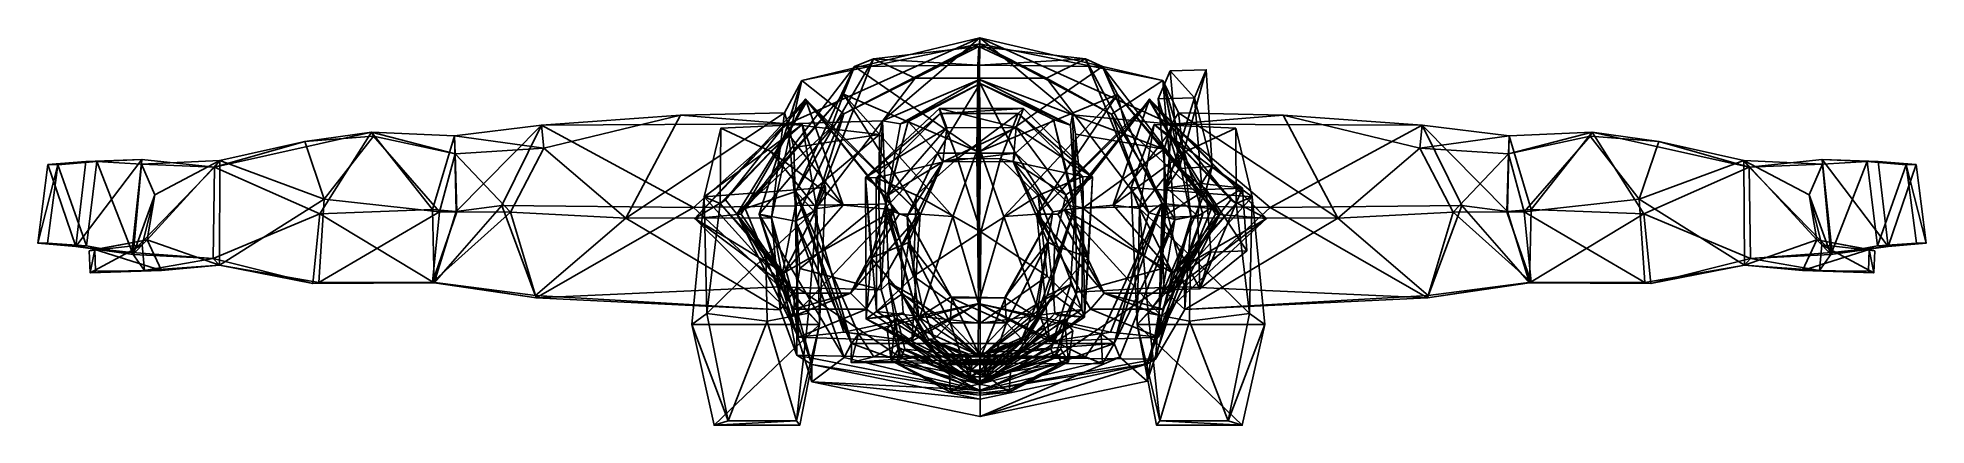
# Model space of a CAD drawing. Extents: x -36 to 36.7, y -8.8 to 6.1.
import ezdxf

# ---------------------------------------------------------------- set-up
doc = ezdxf.new("R2010")
doc.units = 0
doc.layers.add('GIGN01', color=81, linetype='CONTINUOUS')

msp = doc.modelspace()

# ---------------------------------------------------------------- meshes
at = {"layer": 'GIGN01', "color": 81}
mesh = msp.add_polyface(dxfattribs=at)
corners = [(-7.139956, 2.747763, 57.805763), (-3.498847, 2.867061, 58.125034), (0.243889, 6.059782, 53.470543), (-2.247307, 4.50032, 41.123302), (0.238234, 5.823204, 42.179829), (2.811804, 4.500321, 41.123329), (-4.98734, 3.128544, 41.886242), (-6.139243, -0.606175, 40.576015), (-6.603489, 4.411214, 51.09568), (-1.378741, 1.62144, 59.31041), (-2.507525, 2.843432, 61.301128), (-3.403569, -0.503654, 61.231247), (0.265051, 4.302524, 60.868732), (-2.807266, 2.742288, 59.365723), (0.230652, 4.451429, 58.896481), (1.623044, 1.621438, 59.310406), (-3.365003, -0.335364, 59.028107), (0.193004, -4.159447, 31.061306), (0.204843, 5.723831, 37.636875), (0.225367, 5.000118, 33.139309), (0.273399, 1.694441, 30.446985), (-3.847731, 5.247282, 37.171841), (-6.828438, 0.141086, 37.095516), (-4.58225, 4.950876, 33.458588), (0.175226, 5.000124, 33.139313), (0.126846, 1.694442, 30.437769), (-3.633779, -0.345573, 59.405392), (-3.616728, 2.336133, 58.588219), (-5.471817, 2.612287, 22.709593), (-2.054155, -0.728448, 21.32122), (-6.397601, 3.630548, 17.344341), (-2.858927, -0.728447, 18.085743), (-3.028426, -0.564528, 10.325054), (-6.461417, 3.699329, 11.001869), (-4.998828, 3.888191, 26.188129), (-0.790511, -0.821343, 25.371296), (-5.007614, -0.384496, 8.131123), (-0.613582, 1.409662, 69.638344), (1.724294, 3.150269, 67.470734), (-1.261968, 3.144142, 67.490501), (-3.747679, 0.676075, 67.677803), (-1.307358, 3.340603, 64.876694), (-4.152972, 0.679622, 64.882118), (1.645398, 2.608789, 62.342178), (-1.021289, 2.594321, 62.332169), (-3.269847, 0.012698, 62.120766), (1.925737, 3.341672, 64.852402), (-1.173032, 1.282024, 61.441994)]
mesh.append_faces([[corners[k] for k in face] for face in [(0, 1, 2), (3, 4, 5), (4, 3, 6), (7, 6, 3), (4, 8, 2), (6, 8, 4), (9, 10, 11), (10, 12, 13), (12, 14, 13), (9, 12, 10), (12, 9, 15), (10, 13, 16), (8, 0, 2), (14, 1, 13), (1, 14, 2), (1, 16, 13), (17, 18, 19), (17, 19, 20), (3, 21, 7), (22, 21, 23), (24, 23, 21), (25, 23, 24), (21, 18, 24), (3, 18, 21), (17, 24, 18), (17, 25, 24), (5, 18, 3), (26, 1, 27), (0, 27, 1), (28, 29, 30), (30, 31, 32), (33, 30, 32), (28, 34, 29), (29, 34, 35), (23, 25, 34), (25, 35, 34), (36, 33, 32), (37, 38, 39), (37, 39, 40), (39, 41, 42), (42, 40, 39), (41, 43, 44), (41, 44, 42), (45, 42, 44), (41, 39, 46), (9, 47, 15), (44, 43, 47), (45, 44, 47)]])
mesh = msp.add_polyface(dxfattribs=at)
corners = [(3.811206, 3.099081, 58.371967), (7.621753, 2.730096, 57.81311), (0.243889, 6.059782, 53.470543), (2.811804, 4.500321, 41.123329), (5.316592, 3.125388, 41.902748), (6.755766, -0.674365, 40.482288), (0.238234, 5.823204, 42.179829), (7.293643, 4.41121, 51.01059), (3.087583, 2.918365, 61.301121), (1.623044, 1.621438, 59.310406), (3.875343, -0.503657, 61.193371), (0.265051, 4.302524, 60.868732), (3.736967, 2.692212, 59.484699), (0.230652, 4.451429, 58.896481), (3.932734, -0.416548, 59.1646), (7.336074, 1.775016, 58.247704), (3.928864, 2.355295, 58.719933), (4.211844, -0.492953, 59.596603), (7.754268, -0.933182, 41.414917), (7.267561, -0.315236, 37.136494), (4.317996, 5.250708, 37.335125), (4.973937, 4.950886, 33.382706), (0.225367, 5.000118, 33.139309), (0.273399, 1.694441, 30.446985), (0.204843, 5.723831, 37.636875), (5.857845, 2.612214, 22.728029), (6.783648, 3.630566, 17.362776), (2.44019, -0.728443, 21.339661), (6.774072, 3.699347, 10.531498), (3.508323, -0.56452, 9.773125), (5.5511, 3.878925, 26.12211), (1.176538, -0.818776, 25.389555), (9.165442, -0.510612, 28.389694), (9.485933, -0.728295, 22.357731), (5.38467, -0.384753, 7.997803), (7.508321, 2.358961, 8.659046), (1.724294, 3.150269, 67.470734), (1.925737, 3.341672, 64.852402), (-1.261968, 3.144142, 67.490501), (4.587767, 0.700763, 64.899284), (4.216464, 0.719539, 67.680908), (1.645398, 2.608789, 62.342178), (1.043106, 1.396755, 69.679741), (-0.613582, 1.409662, 69.638344), (-1.307358, 3.340603, 64.876694), (3.560041, 0.01083, 62.106888), (-1.173032, 1.282024, 61.441994), (1.533897, 1.294751, 61.442474), (6.391092, -0.51058, 4.719891), (6.959854, 2.720836, -0.285103), (6.066268, 0.296715, -0.316704), (8.170523, 1.679421, 4.200504)]
mesh.append_faces([[corners[k] for k in face] for face in [(0, 1, 2), (3, 4, 5), (4, 3, 6), (6, 2, 7), (6, 7, 4), (8, 9, 10), (9, 8, 11), (12, 13, 11), (12, 11, 8), (12, 8, 14), (13, 0, 2), (0, 13, 12), (2, 1, 7), (15, 16, 17), (0, 12, 14), (7, 18, 4), (19, 20, 5), (3, 5, 20), (19, 21, 20), (22, 20, 21), (23, 22, 21), (20, 22, 24), (3, 20, 24), (25, 26, 27), (26, 28, 29), (25, 27, 30), (21, 30, 23), (23, 30, 31), (32, 30, 21), (25, 30, 33), (34, 29, 28), (35, 34, 28), (0, 15, 1), (15, 0, 16), (14, 16, 0), (36, 37, 38), (39, 36, 40), (41, 37, 39), (40, 36, 42), (36, 43, 42), (39, 37, 36), (41, 44, 37), (45, 41, 39), (9, 46, 47), (41, 47, 46), (45, 47, 41), (48, 49, 50), (51, 34, 35)]])
mesh = msp.add_polyface(dxfattribs=at)
corners = [(-4.98734, 3.128544, 41.886242), (-6.139243, -0.606175, 40.576015), (-6.843058, -1.000202, 41.39325), (-6.683077, -2.820801, 58.376129), (-3.633779, -0.345573, 59.405392), (-6.86043, -0.395528, 59.122498), (-3.616728, 2.336133, 58.588219), (-6.90712, 1.83792, 58.273235), (-7.273478, 3.174893, 52.451603), (-6.603489, 4.411214, 51.09568), (-7.768267, -0.867895, 50.642136), (-7.139956, 2.747763, 57.805763), (-8.246786, -0.7267, 48.500717), (-6.828438, 0.141086, 37.095516), (-3.847731, 5.247282, 37.171841), (-6.797303, -3.550997, 57.900326), (-6.841428, -0.412834, 58.647823), (-6.397601, 3.630548, 17.344341), (-9.099901, -0.728321, 22.339304), (-5.471817, 2.612287, 22.709593), (-8.935308, -0.728443, 18.932886), (-6.461417, 3.699329, 11.001869), (-10.722244, -0.898322, 10.985714), (-6.867786, -3.770201, 19.45933), (-8.779421, -0.513202, 28.371452), (-4.58225, 4.950876, 33.458588), (-4.998828, 3.888191, 26.188129), (-9.542692, -0.170505, 8.410976), (-7.133431, 2.359218, 8.836788), (-7.302356, -2.9812, 8.550282), (-5.007614, -0.384496, 8.131123), (-10.769258, -0.475911, 58.631252), (-7.447005, -3.524921, 56.819332), (-11.275743, 3.088444, 53.912899), (-13.373165, -0.881275, 51.572872), (-6.589791, 2.720836, -0.057507), (-10.361378, -0.065452, -0.079273), (-9.726486, 2.57998, -0.054295), (-5.696206, 0.296715, -0.089108), (-5.929652, -4.973696, -0.087135), (-9.742527, -0.322439, 4.626835), (-7.800459, 1.679421, 4.428101), (-6.021029, -0.51058, 4.947487), (-10.256649, -4.555575, 2.421303), (-7.985806, -2.325783, 5.012512)]
mesh.append_faces([[corners[k] for k in face] for face in [(0, 1, 2), (3, 4, 5), (6, 7, 5), (8, 9, 10), (8, 11, 9), (12, 9, 0), (12, 0, 2), (13, 1, 14), (15, 5, 16), (16, 7, 11), (7, 16, 5), (6, 11, 7), (17, 18, 19), (17, 20, 18), (21, 22, 17), (17, 22, 20), (22, 23, 20), (20, 23, 18), (24, 25, 26), (18, 24, 26), (26, 19, 18), (25, 24, 13), (21, 27, 22), (21, 28, 27), (22, 27, 29), (28, 21, 30), (10, 9, 12), (31, 32, 16), (33, 11, 8), (10, 34, 8), (16, 11, 31), (35, 36, 37), (38, 36, 35), (38, 39, 36), (40, 37, 36), (37, 40, 41), (41, 35, 37), (42, 35, 41), (42, 38, 35), (40, 36, 43), (38, 42, 39), (28, 41, 27), (41, 40, 27), (27, 40, 29), (44, 29, 40), (29, 42, 30), (41, 30, 42), (41, 28, 30)]])
mesh = msp.add_polyface(dxfattribs=at)
corners = [(7.293643, 4.41121, 51.01059), (8.379728, -0.864766, 50.639904), (8.830341, -0.731212, 48.755676), (7.892085, 3.16903, 52.65609), (6.783648, 3.630566, 17.362776), (9.485933, -0.728295, 22.357731), (9.321344, -0.728418, 18.951315), (5.857845, 2.612214, 22.728029), (11.283686, -0.898293, 10.515324), (6.774072, 3.699347, 10.531498), (9.165442, -0.510612, 28.389694), (5.5511, 3.878925, 26.12211), (4.973937, 4.950886, 33.382706), (7.267561, -0.315236, 37.136494), (9.904537, -0.170761, 8.233234), (7.508321, 2.358961, 8.659046), (7.667302, -2.981457, 8.372601), (7.621753, 2.730096, 57.81311), (7.336074, 1.775016, 58.247704), (7.405824, -0.411603, 58.65873), (7.346936, -0.411065, 59.145702), (7.221849, -2.834276, 58.490944), (10.351727, 0.270453, 28.251371), (8.77594, 0.451992, 36.536438), (8.63645, -0.808243, 37.424129), (9.187838, 1.110256, 33.500801), (8.504627, 3.752891, 37.902737), (8.962484, 4.830433, 35.296947), (7.436634, 0.288039, 35.979919), (8.963158, 0.224923, 27.920242), (7.247836, -0.853774, 37.092972), (7.918494, 1.027831, 33.238285), (7.116049, 3.707353, 37.571587), (7.573878, 4.784898, 34.965794), (10.522341, -2.140188, 27.571184), (11.923767, 3.088444, 53.936321), (14.021189, -0.881275, 51.596294), (11.417282, -0.475911, 58.654675), (7.754268, -0.933182, 41.414917), (7.750184, -0.944122, 41.411678), (6.959854, 2.720836, -0.285103), (10.09655, 2.57998, -0.281891), (10.731441, -0.065452, -0.30687), (6.066268, 0.296715, -0.316704), (10.112591, -0.322439, 4.399239), (8.170523, 1.679421, 4.200504), (6.391092, -0.51058, 4.719891)]
mesh.append_faces([[corners[k] for k in face] for face in [(0, 1, 2), (0, 3, 1), (4, 5, 6), (7, 5, 4), (8, 4, 6), (9, 4, 8), (10, 5, 11), (12, 13, 10), (9, 14, 15), (8, 14, 9), (8, 16, 14), (17, 18, 19), (20, 19, 18), (21, 19, 20), (22, 23, 24), (25, 23, 22), (25, 26, 23), (27, 26, 25), (28, 29, 30), (28, 31, 29), (32, 31, 28), (32, 33, 31), (34, 29, 22), (30, 24, 28), (23, 28, 24), (26, 28, 23), (28, 26, 32), (26, 33, 32), (33, 26, 27), (33, 27, 31), (25, 31, 27), (31, 25, 29), (22, 29, 25), (17, 3, 0), (35, 3, 17), (1, 3, 36), (19, 37, 17), (0, 2, 38), (40, 41, 42), (43, 40, 42), (44, 42, 41), (41, 45, 44), (45, 41, 40), (46, 45, 40), (15, 14, 45), (45, 14, 44), (14, 16, 44)]])
mesh.append_faces([[corners[k] for k in face] for face in [(2, 39, 38)]], dxfattribs={"vtx2": -1})
mesh = msp.add_polyface(dxfattribs=at)
corners = [(7.750184, -0.944122, 41.411678), (5.41999, -5.701756, 39.543182), (7.754268, -0.933182, 41.414917), (6.755766, -0.674365, 40.482288), (5.316592, 3.125388, 41.902748), (3.061399, -0.642566, 58.86882), (2.425456, -4.677633, 59.139492), (3.875343, -0.503657, 61.193371), (1.240306, -3.950697, 57.996376), (1.623044, 1.621438, 59.310406), (3.932734, -0.416548, 59.1646), (3.087583, 2.918365, 61.301121), (2.839442, -3.851364, 58.478504), (7.336074, 1.775016, 58.247704), (4.211844, -0.492953, 59.596603), (7.346936, -0.411065, 59.145702), (7.221849, -2.834276, 58.490944), (3.980051, -3.725487, 58.416603), (3.734982, -3.435768, 58.265156), (7.267561, -0.315236, 37.136494), (6.783648, 3.630566, 17.362776), (3.244968, -0.72844, 18.104177), (2.44019, -0.728443, 21.339661), (3.508323, -0.56452, 9.773125), (5.036524, -3.77019, 19.186308), (7.234543, -4.649672, 9.782082), (1.176538, -0.818776, 25.389555), (5.5511, 3.878925, 26.12211), (2.932997, -5.626181, 26.702456), (4.500906, -4.378249, 21.593184), (7.667302, -2.981457, 8.372601), (5.38467, -0.384753, 7.997803), (3.928864, 2.355295, 58.719933), (4.587767, 0.700763, 64.899284), (4.27256, -4.684256, 65.178429), (4.423932, -2.397553, 62.655952), (3.560041, 0.01083, 62.106888), (0.287261, -1.401635, 70.47731), (2.837185, -3.111488, 69.857491), (2.498127, -0.004758, 69.768005), (1.043106, 1.396755, 69.679741), (4.170938, -4.3996, 67.817413), (4.216464, 0.719539, 67.680908), (1.207975, -3.936351, 59.945297), (2.863666, -1.801704, 61.426292), (1.533897, 1.294751, 61.442474), (3.127555, -1.928533, 62.126495), (3.077855, -3.818514, 63.425182), (6.066268, 0.296715, -0.316704), (6.299715, -4.973696, -0.314732), (6.391092, -0.51058, 4.719891), (8.170523, 1.679421, 4.200504)]
mesh.append_faces([[corners[k] for k in face] for face in [(3, 2, 1), (3, 4, 2), (5, 6, 7), (6, 5, 8), (7, 9, 5), (7, 10, 11), (12, 7, 6), (10, 7, 12), (13, 14, 15), (14, 16, 15), (16, 14, 17), (12, 18, 10), (10, 18, 17), (19, 3, 1), (20, 21, 22), (20, 23, 21), (22, 21, 24), (23, 25, 24), (21, 23, 24), (22, 26, 27), (28, 26, 22), (29, 22, 24), (25, 23, 30), (23, 31, 30), (32, 10, 14), (17, 14, 10), (33, 34, 35), (36, 33, 35), (37, 38, 39), (37, 39, 40), (39, 41, 42), (41, 39, 38), (42, 40, 39), (42, 34, 33), (34, 42, 41), (5, 43, 8), (5, 44, 43), (5, 45, 44), (9, 45, 5), (44, 46, 47), (46, 44, 45), (46, 35, 47), (46, 45, 36), (36, 35, 46), (48, 49, 50), (30, 31, 50), (51, 50, 31)]])
mesh.append_faces([[corners[k] for k in face] for face in [(0, 1, 2)]], dxfattribs={"vtx0": -1})
mesh = msp.add_polyface(dxfattribs=at)
corners = [(-25.19804, -3.357692, 53.878445), (-20.820004, -3.342979, 53.684288), (-25.42979, -3.399694, 56.038509), (-20.754311, -3.375267, 55.883522), (-23.171606, 2.426747, 55.454372), (-23.089661, 2.275445, 54.183857), (-25.736855, 2.074032, 54.264473), (-25.155085, -0.710474, 57.16412), (-20.824114, -0.545421, 57.71302), (-29.208887, 1.077906, 55.914547), (-29.000216, 1.340125, 53.871208), (-24.982845, -0.14939, 52.648743), (-20.555365, -0.642251, 52.14201), (-16.529411, 1.808004, 53.723869), (-13.373165, -0.881275, 51.572872), (-17.820057, -0.646435, 52.017826), (-16.627838, 2.701231, 55.907799), (-11.275743, 3.088444, 53.912899), (-7.139956, 2.747763, 57.805763), (-18.153267, -0.395738, 57.551525), (-10.769258, -0.475911, 58.631252), (-19.977926, 2.291745, 55.622013), (-19.943045, 1.590923, 53.803753), (-19.906622, -0.622938, 57.756874), (-19.879139, -0.642697, 52.29454), (-16.831625, -3.951193, 55.973576), (-16.854143, -3.852392, 53.835403), (-7.438632, -4.402505, 52.991383), (-7.447005, -3.524921, 56.819332), (-29.023096, -2.688873, 53.30735), (-29.260393, -2.431968, 56.325024), (-7.273478, 3.174893, 52.451603)]
mesh.append_faces([[corners[k] for k in face] for face in [(0, 1, 2), (2, 1, 3), (4, 5, 6), (3, 7, 2), (3, 8, 7), (8, 4, 7), (7, 4, 9), (10, 6, 11), (11, 5, 12), (0, 11, 12), (12, 1, 0), (13, 14, 15), (13, 16, 17), (13, 17, 14), (16, 18, 17), (16, 19, 20), (13, 21, 16), (21, 13, 22), (4, 21, 22), (4, 22, 5), (21, 4, 8), (8, 23, 21), (23, 16, 21), (23, 19, 16), (3, 23, 8), (23, 3, 19), (13, 15, 22), (24, 22, 15), (1, 24, 15), (24, 1, 12), (22, 24, 12), (12, 5, 22), (25, 3, 1), (25, 1, 26), (3, 25, 19), (19, 25, 20), (27, 25, 26), (25, 28, 20), (26, 1, 15), (26, 15, 14), (2, 29, 0), (30, 2, 7), (6, 9, 4), (6, 5, 11), (0, 29, 11), (18, 16, 20), (31, 14, 17), (14, 27, 26)]])
mesh = msp.add_polyface(dxfattribs=at)
corners = [(-3.403569, -0.503654, 61.231247), (-2.101525, -4.690138, 59.143288), (-2.554517, -0.820024, 58.800522), (-0.856005, -3.903793, 58.000633), (-1.378741, 1.62144, 59.31041), (-2.355953, -3.85137, 58.503559), (-3.365003, -0.335364, 59.028107), (-2.507525, 2.843432, 61.301128), (-3.633779, -0.345573, 59.405392), (-6.683077, -2.820801, 58.376129), (-3.554544, -3.642193, 58.363449), (-3.616728, 2.336133, 58.588219), (-6.86043, -0.395528, 59.122498), (-3.261253, -3.352432, 58.160568), (1.176538, -0.818776, 25.389555), (0.193004, -4.159447, 31.061306), (0.273399, 1.694441, 30.446985), (-4.690283, -5.709909, 39.446445), (-6.828438, 0.141086, 37.095516), (-4.416442, -5.332205, 36.658024), (-3.498847, 2.867061, 58.125034), (-2.054155, -0.728448, 21.32122), (-2.858927, -0.728447, 18.085743), (-6.397601, 3.630548, 17.344341), (-4.734652, -3.770203, 19.395742), (-3.028426, -0.564528, 10.325054), (-6.921912, -4.649693, 10.252438), (-0.790511, -0.821343, 25.371296), (0.126846, 1.694442, 30.437769), (-2.372644, -5.616912, 26.768469), (-4.114883, -4.378261, 21.574745), (-7.302356, -2.9812, 8.550282), (-5.007614, -0.384496, 8.131123), (-4.128447, -4.755139, 65.120468), (-4.152972, 0.679622, 64.882118), (-3.932286, -2.401395, 62.588058), (-3.269847, 0.012698, 62.120766), (0.287261, -1.401635, 70.47731), (-0.613582, 1.409662, 69.638344), (-2.203859, 0.000301, 69.766319), (-2.306133, -3.111487, 69.857491), (0.265503, -4.927539, 69.945587), (-3.747679, 0.676075, 67.677803), (-3.735208, -4.468261, 67.852142), (1.043106, 1.396755, 69.679741), (-1.173032, 1.282024, 61.441994), (-2.493625, -1.815067, 61.415653), (-0.828836, -3.958168, 59.932686), (-2.751491, -3.802944, 63.468765), (-2.764232, -1.932131, 62.159489), (-0.898775, -4.910499, 59.776627), (-1.980579, -4.210313, 61.382652)]
mesh.append_faces([[corners[k] for k in face] for face in [(0, 1, 2), (1, 3, 2), (4, 0, 2), (0, 5, 1), (5, 0, 6), (6, 0, 7), (8, 9, 10), (11, 12, 8), (6, 13, 5), (14, 15, 16), (17, 18, 19), (10, 6, 8), (20, 8, 6), (6, 10, 13), (21, 22, 23), (21, 24, 22), (22, 24, 25), (24, 26, 25), (27, 28, 15), (27, 15, 29), (29, 21, 27), (30, 21, 29), (30, 24, 21), (25, 31, 32), (33, 34, 35), (35, 34, 36), (37, 38, 39), (37, 39, 40), (37, 40, 41), (42, 39, 38), (40, 42, 43), (42, 40, 39), (43, 34, 33), (34, 43, 42), (37, 44, 38), (45, 4, 2), (2, 46, 45), (2, 47, 46), (3, 47, 2), (48, 49, 46), (49, 45, 46), (50, 46, 47), (46, 51, 48), (51, 46, 50), (35, 49, 48), (33, 35, 48), (36, 49, 35), (36, 45, 49)]])
mesh = msp.add_polyface(dxfattribs=at)
corners = [(25.846064, -3.357693, 53.901867), (26.077814, -3.399694, 56.061932), (21.468027, -3.342979, 53.70771), (21.402334, -3.375267, 55.906944), (23.81963, 2.426747, 55.477795), (26.384878, 2.074032, 54.287895), (23.737684, 2.275445, 54.207279), (25.803108, -0.710474, 57.187542), (21.472137, -0.545421, 57.736443), (29.863716, 1.077906, 55.939659), (29.655045, 1.340125, 53.896317), (25.630869, -0.14939, 52.672165), (21.203388, -0.642251, 52.165432), (17.177435, 1.808004, 53.747292), (18.468081, -0.646435, 52.041248), (14.021189, -0.881275, 51.596294), (11.923767, 3.088444, 53.936321), (17.275862, 2.701231, 55.931221), (7.621753, 2.730096, 57.81311), (11.417282, -0.475911, 58.654675), (18.801291, -0.395738, 57.574947), (20.62595, 2.291745, 55.645435), (20.591068, 1.590923, 53.827175), (20.554646, -0.622938, 57.780296), (20.527163, -0.642697, 52.317963), (17.479649, -3.951193, 55.996998), (17.502167, -3.852392, 53.858826), (8.142895, -4.397001, 53.007904), (8.128247, -3.525465, 56.820435), (29.677925, -2.688873, 53.332458), (29.915222, -2.431968, 56.350136), (7.892085, 3.16903, 52.65609)]
mesh.append_faces([[corners[k] for k in face] for face in [(0, 1, 2), (1, 3, 2), (4, 5, 6), (3, 1, 7), (3, 7, 8), (8, 7, 4), (7, 9, 4), (10, 11, 5), (11, 12, 6), (0, 12, 11), (12, 0, 2), (13, 14, 15), (13, 16, 17), (13, 15, 16), (17, 16, 18), (17, 19, 20), (13, 17, 21), (21, 22, 13), (4, 22, 21), (4, 6, 22), (21, 8, 4), (8, 21, 23), (23, 21, 17), (23, 17, 20), (3, 8, 23), (23, 20, 3), (13, 22, 14), (24, 14, 22), (2, 14, 24), (24, 12, 2), (22, 12, 24), (12, 22, 6), (25, 2, 3), (25, 26, 2), (3, 20, 25), (20, 19, 25), (27, 26, 25), (25, 19, 28), (26, 14, 2), (26, 15, 14), (1, 0, 29), (30, 7, 1), (5, 4, 9), (5, 11, 6), (0, 11, 29), (18, 19, 17), (31, 16, 15), (15, 26, 27)]])
mesh = msp.add_polyface(dxfattribs=at)
corners = [(-34.13105, -1.952003, 55.040886), (-32.34198, -2.276913, 54.976135), (-34.550362, -1.967881, 55.766048), (-32.396271, -2.196681, 56.504005), (-32.003986, 1.376591, 56.133942), (-33.742252, 1.299496, 55.036736), (-34.16013, 1.297736, 55.76569), (-32.024841, 1.191568, 54.961266), (-31.509121, 0.0208, 53.342934), (-33.998833, -2.981967, 52.540329), (-34.03154, -2.144211, 52.605591), (-33.818394, -2.086901, 52.149708), (-33.785305, -2.924666, 52.084602), (-31.246233, -2.889958, 52.671528), (-31.802048, -1.718328, 52.713646), (-31.996605, -1.90674, 53.85397), (-31.905334, -2.889409, 53.88213), (-29.208887, 1.077906, 55.914547), (-29.000216, 1.340125, 53.871208), (-29.260393, -2.431968, 56.325024), (-29.023096, -2.688873, 53.30735), (-35.622044, 1.177398, 54.107563), (-36.011757, -1.840022, 54.107403), (-35.632217, -1.840308, 53.813141), (-35.241634, 1.177114, 53.812431), (-25.42979, -3.399694, 56.038509), (-25.155085, -0.710474, 57.16412), (-25.736855, 2.074032, 54.264473), (-24.982845, -0.14939, 52.648743)]
mesh.append_faces([[corners[k] for k in face] for face in [(0, 1, 2), (2, 1, 3), (4, 5, 6), (4, 7, 5), (6, 2, 4), (3, 4, 2), (8, 1, 7), (7, 1, 5), (5, 1, 0), (9, 10, 11), (9, 11, 12), (11, 13, 12), (13, 11, 14), (10, 14, 11), (15, 14, 10), (9, 15, 10), (16, 15, 9), (12, 13, 9), (9, 13, 16), (4, 17, 7), (7, 17, 18), (7, 18, 8), (3, 17, 4), (17, 3, 19), (1, 19, 3), (20, 13, 14), (14, 18, 20), (8, 18, 14), (21, 2, 6), (2, 21, 22), (2, 22, 0), (0, 22, 23), (21, 6, 5), (21, 5, 24), (0, 24, 5), (24, 0, 23), (24, 23, 22), (22, 21, 24), (15, 8, 14), (15, 1, 8), (1, 15, 16), (13, 20, 16), (19, 1, 16), (16, 20, 19), (20, 25, 19), (26, 17, 19), (17, 27, 18), (18, 28, 20)]])
mesh = msp.add_polyface(dxfattribs=at)
corners = [(29.677925, -2.688873, 53.332458), (29.915222, -2.431968, 56.350136), (26.077814, -3.399694, 56.061932), (25.803108, -0.710474, 57.187542), (29.863716, 1.077906, 55.939659), (29.655045, 1.340125, 53.896317), (26.384878, 2.074032, 54.287895), (25.630869, -0.14939, 52.672165), (34.792686, -1.952003, 55.067684), (35.211998, -1.967881, 55.792847), (33.003616, -2.276913, 55.002934), (33.057907, -2.196681, 56.530804), (32.665623, 1.376591, 56.16074), (34.821766, 1.297736, 55.792488), (34.403889, 1.299496, 55.063534), (32.686478, 1.191568, 54.988064), (32.170753, 0.0208, 53.369732), (34.660469, -2.981967, 52.567127), (34.48003, -2.086901, 52.176506), (34.693176, -2.144211, 52.632389), (34.446941, -2.924666, 52.111401), (31.907867, -2.889958, 52.698326), (32.46368, -1.718328, 52.740444), (32.658241, -1.90674, 53.880768), (32.566967, -2.889409, 53.908928), (36.28368, 1.177398, 54.134361), (36.673393, -1.840022, 54.134201), (36.293854, -1.840308, 53.839939), (35.903271, 1.177114, 53.83923)]
mesh.append_faces([[corners[k] for k in face] for face in [(0, 1, 2), (3, 1, 4), (4, 5, 6), (5, 0, 7), (8, 9, 10), (9, 11, 10), (12, 13, 14), (12, 14, 15), (13, 12, 9), (11, 9, 12), (16, 15, 10), (15, 14, 10), (14, 8, 10), (17, 18, 19), (17, 20, 18), (18, 20, 21), (21, 22, 18), (19, 18, 22), (23, 19, 22), (17, 19, 23), (24, 17, 23), (20, 17, 21), (17, 24, 21), (12, 15, 4), (15, 5, 4), (15, 16, 5), (11, 12, 4), (4, 1, 11), (10, 11, 1), (0, 22, 21), (22, 0, 5), (16, 22, 5), (25, 13, 9), (9, 26, 25), (9, 8, 26), (8, 27, 26), (25, 14, 13), (25, 28, 14), (8, 14, 28), (28, 27, 8), (28, 26, 27), (26, 28, 25), (23, 22, 16), (23, 16, 10), (10, 24, 23), (21, 24, 0), (1, 24, 10), (24, 1, 0)]])
mesh = msp.add_polyface(dxfattribs=at)
corners = [(-6.843058, -1.000202, 41.39325), (-6.139243, -0.606175, 40.576015), (-4.690283, -5.709909, 39.446445), (-6.798282, -6.158803, 52.302513), (-7.768267, -0.867895, 50.642136), (-6.213991, -6.509964, 49.158337), (-2.80762, -6.240769, 55.323032), (-6.797303, -3.550997, 57.900326), (-7.438632, -4.402505, 52.991383), (-6.828438, 0.141086, 37.095516), (-4.984811, -5.272068, 34.550728), (-4.416442, -5.332205, 36.658024), (-3.554544, -3.642193, 58.363449), (-6.683077, -2.820801, 58.376129), (-6.86043, -0.395528, 59.122498), (-7.447005, -3.524921, 56.819332), (-6.841428, -0.412834, 58.647823), (-6.921912, -4.649693, 10.252438), (-4.734652, -3.770203, 19.395742), (-6.867786, -3.770201, 19.45933), (-6.907751, -4.378261, 21.911949), (-10.722244, -0.898322, 10.985714), (-8.779421, -0.513202, 28.371452), (-6.732845, -5.460005, 27.884899), (-9.099901, -0.728321, 22.339304), (-4.114883, -4.378261, 21.574745), (-7.302356, -2.9812, 8.550282), (-3.028426, -0.564528, 10.325054), (-4.978378, -6.239859, 40.644962), (-8.246786, -0.7267, 48.500717), (-6.214709, -7.175663, 49.004314), (-13.373165, -0.881275, 51.572872), (-16.831625, -3.951193, 55.973576), (-6.677039, -8.841598, -0.073296), (-6.806141, -8.674089, 2.233459), (-9.978394, -8.848297, -0.083206), (-9.440823, -8.673602, 1.779545), (-10.361378, -0.065452, -0.079273), (-5.929652, -4.973696, -0.087135), (-10.840567, -4.973678, -0.083973), (-6.021029, -0.51058, 4.947487), (-6.353274, -4.532296, 2.9888), (-10.256649, -4.555575, 2.421303), (-7.943568, -4.840458, 3.248375), (-7.985806, -2.325783, 5.012512), (-9.742527, -0.322439, 4.626835)]
mesh.append_faces([[corners[k] for k in face] for face in [(0, 1, 2), (3, 4, 5), (6, 7, 3), (7, 8, 3), (4, 3, 8), (9, 2, 1), (9, 10, 11), (12, 13, 7), (14, 7, 13), (15, 7, 16), (15, 8, 7), (17, 18, 19), (20, 19, 18), (19, 21, 17), (9, 22, 23), (23, 10, 9), (22, 24, 23), (20, 25, 23), (20, 23, 24), (20, 24, 19), (17, 26, 27), (26, 17, 21), (5, 4, 29), (8, 31, 4), (32, 8, 15), (33, 34, 35), (35, 34, 36), (37, 38, 39), (40, 41, 38), (42, 43, 44), (34, 43, 36), (37, 39, 42), (35, 38, 33), (38, 35, 39), (36, 43, 42), (38, 34, 33), (41, 34, 38), (43, 34, 41), (44, 43, 41), (39, 36, 42), (36, 39, 35), (45, 42, 44), (41, 40, 44), (26, 44, 40)]])
mesh.append_faces([[corners[k] for k in face] for face in [(30, 29, 28)]], dxfattribs={"vtx1": -1})
mesh.append_faces([[corners[k] for k in face] for face in [(29, 0, 28)]], dxfattribs={"vtx1": -1, "vtx2": -1})
mesh.append_faces([[corners[k] for k in face] for face in [(28, 0, 2), (29, 30, 5)]], dxfattribs={"vtx2": -1})
mesh = msp.add_polyface(dxfattribs=at)
corners = [(8.830341, -0.731212, 48.755676), (8.379728, -0.864766, 50.639904), (6.686134, -6.492553, 48.986351), (11.283686, -0.898293, 10.515324), (7.504091, -3.77018, 19.559723), (7.234543, -4.649672, 9.782082), (9.321344, -0.728418, 18.951315), (9.485933, -0.728295, 22.357731), (7.267561, -0.315236, 37.136494), (7.118853, -5.45742, 27.903147), (9.165442, -0.510612, 28.389694), (7.293769, -4.37824, 21.93038), (7.667302, -2.981457, 8.372601), (7.405824, -0.411603, 58.65873), (7.221849, -2.834276, 58.490944), (7.217595, -3.545237, 57.966404), (7.003179, -6.307287, 51.865494), (8.142895, -4.397001, 53.007904), (10.351727, 0.270453, 28.251371), (8.711754, -3.596848, 37.145348), (10.522341, -2.140188, 27.571184), (8.63645, -0.808243, 37.424129), (7.323197, -3.642371, 36.814201), (8.963158, 0.224923, 27.920242), (9.133764, -2.185708, 27.240044), (7.247836, -0.853774, 37.092972), (8.128247, -3.525465, 56.820435), (14.021189, -0.881275, 51.596294), (11.417282, -0.475911, 58.654675), (17.479649, -3.951193, 55.996998), (7.750184, -0.944122, 41.411678), (6.685416, -7.158252, 48.832325), (7.047101, -8.841598, -0.300892), (10.348457, -8.848297, -0.310802), (7.176204, -8.674089, 2.005863), (9.810886, -8.673602, 1.551949), (6.066268, 0.296715, -0.316704), (10.731441, -0.065452, -0.30687), (6.299715, -4.973696, -0.314732), (11.21063, -4.973678, -0.311569), (10.626713, -4.555575, 2.193707), (8.355869, -2.325783, 4.784916), (8.313631, -4.840458, 3.020779), (6.723337, -4.532296, 2.761204), (10.112591, -0.322439, 4.399239), (6.391092, -0.51058, 4.719891)]
mesh.append_faces([[corners[k] for k in face] for face in [(0, 1, 2), (3, 4, 5), (4, 3, 6), (6, 7, 4), (8, 9, 10), (10, 9, 7), (11, 7, 9), (11, 4, 7), (12, 3, 5), (13, 14, 15), (16, 17, 15), (17, 16, 1), (18, 19, 20), (18, 21, 19), (22, 23, 24), (25, 23, 22), (23, 20, 24), (19, 24, 20), (24, 19, 22), (22, 19, 25), (21, 25, 19), (26, 13, 15), (26, 15, 17), (17, 1, 27), (28, 13, 26), (29, 26, 17), (32, 33, 34), (33, 35, 34), (36, 37, 38), (37, 39, 38), (40, 41, 42), (34, 35, 42), (37, 40, 39), (33, 32, 38), (38, 39, 33), (35, 40, 42), (42, 43, 34), (41, 43, 42), (39, 40, 35), (35, 33, 39), (44, 41, 40), (44, 40, 37), (43, 41, 45), (41, 44, 12), (12, 45, 41)]])
mesh.append_faces([[corners[k] for k in face] for face in [(30, 0, 31), (1, 16, 2), (0, 2, 31)]], dxfattribs={"vtx2": -1})
mesh = msp.add_polyface(dxfattribs=at)
corners = [(7.217595, -3.545237, 57.966404), (3.980051, -3.725487, 58.416603), (3.118325, -6.26574, 55.327991), (7.003179, -6.307287, 51.865494), (0.263782, -7.532035, 52.741745), (6.686134, -6.492553, 48.986351), (0.25712, -7.850451, 49.696934), (5.41999, -5.701756, 39.543182), (4.91712, -5.332195, 36.558781), (7.267561, -0.315236, 37.136494), (5.27282, -5.272001, 34.512177), (0.193004, -4.159447, 31.061306), (7.234543, -4.649672, 9.782082), (7.504091, -3.77018, 19.559723), (5.036524, -3.77019, 19.186308), (7.293769, -4.37824, 21.93038), (2.932997, -5.626181, 26.702456), (7.118853, -5.45742, 27.903147), (4.500906, -4.378249, 21.593184), (2.44019, -0.728443, 21.339661), (7.221849, -2.834276, 58.490944), (2.9856, -5.913557, 55.440216), (3.734982, -3.435768, 58.265156), (7.750184, -0.944122, 41.411678), (5.641409, -6.227541, 40.726578), (6.685416, -7.158252, 48.832325), (0.256402, -8.51615, 49.542908), (0.265944, -7.498823, 40.592041), (4.320143, -6.211762, 36.32412), (4.966548, -6.489153, 38.561367), (0.265503, -4.927539, 69.945587), (4.170938, -4.3996, 67.817413), (2.837185, -3.111488, 69.857491), (0.263463, -6.917646, 68.12072), (4.27256, -4.684256, 65.178429), (3.50247, -4.783081, 67.679581), (3.664092, -6.412627, 66.340431), (3.820716, -5.214868, 66.076134), (3.359022, -5.92517, 67.937134), (1.431878, -6.800214, 65.707031), (1.984987, -5.667485, 64.287354), (3.077855, -3.818514, 63.425182), (3.136908, -4.550098, 64.650055), (2.414513, -4.197524, 61.395889), (2.863666, -1.801704, 61.426292), (1.859436, -5.534248, 62.264816), (3.27669, -4.626248, 65.242706), (1.314295, -6.509985, 65.066444), (4.423932, -2.397553, 62.655952), (1.516757, -6.38831, 65.620041), (3.204558, -6.10701, 67.825058), (3.402598, -6.461772, 66.466873), (1.379994, -7.576609, 65.982544), (6.391092, -0.51058, 4.719891), (6.299715, -4.973696, -0.314732), (6.723337, -4.532296, 2.761204), (7.047101, -8.841598, -0.300892), (7.176204, -8.674089, 2.005863)]
mesh.append_faces([[corners[k] for k in face] for face in [(0, 1, 2), (3, 4, 5), (4, 6, 5), (4, 3, 2), (7, 8, 9), (10, 8, 11), (9, 8, 10), (12, 13, 14), (15, 14, 13), (11, 16, 10), (17, 9, 10), (16, 17, 10), (18, 14, 15), (15, 17, 18), (17, 16, 18), (18, 16, 19), (1, 0, 20), (21, 1, 22), (2, 1, 21), (2, 3, 0), (23, 24, 7), (11, 8, 28), (30, 31, 32), (33, 34, 31), (35, 36, 37), (36, 35, 38), (36, 39, 37), (40, 41, 42), (43, 44, 41), (45, 43, 41), (42, 46, 47), (34, 41, 48), (34, 42, 41), (34, 46, 42), (34, 49, 46), (50, 51, 36), (36, 38, 50), (52, 36, 51), (53, 54, 55), (54, 56, 57), (55, 54, 57)]])
mesh.append_faces([[corners[k] for k in face] for face in [(23, 25, 24), (26, 24, 25)]], dxfattribs={"vtx0": -1})
mesh.append_faces([[corners[k] for k in face] for face in [(27, 7, 24)]], dxfattribs={"vtx0": -1, "vtx1": -1})
mesh.append_faces([[corners[k] for k in face] for face in [(5, 6, 26), (26, 25, 5), (8, 7, 29), (29, 28, 8)]], dxfattribs={"vtx2": -1})
mesh = msp.add_polyface(dxfattribs=at)
corners = [(0.266757, -6.226451, 56.321537), (2.425456, -4.677633, 59.139492), (1.240306, -3.950697, 57.996376), (2.839442, -3.851364, 58.478504), (2.9856, -5.913557, 55.440216), (0.238726, -7.15862, 53.100288), (3.734982, -3.435768, 58.265156), (-4.701165, -6.43537, 38.582085), (4.320143, -6.211762, 36.32412), (4.966548, -6.489153, 38.561367), (1.176538, -0.818776, 25.389555), (2.932997, -5.626181, 26.702456), (0.193004, -4.159447, 31.061306), (3.118325, -6.26574, 55.327991), (0.263782, -7.532035, 52.741745), (0.265944, -7.498823, 40.592041), (5.641409, -6.227541, 40.726578), (0.256402, -8.51615, 49.542908), (5.41999, -5.701756, 39.543182), (0.189277, -6.171558, 34.612206), (2.837185, -3.111488, 69.857491), (0.287261, -1.401635, 70.47731), (0.265503, -4.927539, 69.945587), (4.170938, -4.3996, 67.817413), (0.263463, -6.917646, 68.12072), (4.27256, -4.684256, 65.178429), (0.263463, -7.295394, 65.888252), (0.252078, -7.191113, 68.484047), (3.50247, -4.783081, 67.679581), (0.252078, -6.183018, 68.2724), (3.359022, -5.92517, 67.937134), (1.431878, -6.800214, 65.707031), (3.664092, -6.412627, 66.340431), (1.379994, -7.576609, 65.982544), (0.251859, -6.76812, 66.258415), (0.251859, -7.691382, 66.527046), (1.314295, -6.509985, 65.066444), (1.984987, -5.667485, 64.287354), (3.136908, -4.550098, 64.650055), (1.859436, -5.534248, 62.264816), (0.759754, -6.37123, 62.337708), (1.270468, -4.910415, 59.776646), (0.334687, -6.378198, 64.723297), (0.563251, -6.094489, 64.273415), (0.178329, -6.051994, 59.936554), (1.979912, -5.522153, 63.550591), (0.651718, -6.183658, 63.580048), (3.077855, -3.818514, 63.425182), (0.495006, -6.982337, 62.840691), (0.456936, -6.729672, 63.842545), (1.207975, -3.936351, 59.945297), (2.863666, -1.801704, 61.426292), (2.414513, -4.197524, 61.395889), (1.516757, -6.38831, 65.620041), (-1.081827, -6.510083, 65.066414), (3.27669, -4.626248, 65.242706), (0.227906, -7.262415, 68.325653), (3.204558, -6.10701, 67.825058), (3.402598, -6.461772, 66.466873), (1.394025, -7.490907, 66.221558), (0.269229, -7.615445, 66.72982)]
mesh.append_faces([[corners[k] for k in face] for face in [(0, 1, 2), (0, 3, 1), (4, 0, 5), (0, 6, 3), (7, 8, 9), (10, 11, 12), (13, 5, 14), (5, 13, 4), (6, 0, 4), (8, 19, 12), (20, 21, 22), (23, 22, 24), (25, 24, 26), (27, 28, 29), (28, 27, 30), (31, 32, 33), (33, 34, 31), (34, 33, 35), (36, 37, 38), (39, 40, 41), (42, 43, 36), (37, 36, 43), (44, 41, 40), (45, 43, 46), (45, 37, 43), (45, 39, 47), (37, 45, 47), (40, 39, 48), (39, 45, 48), (48, 45, 49), (41, 50, 51), (52, 39, 41), (51, 52, 41), (53, 54, 36), (55, 53, 36), (49, 45, 46), (49, 46, 43), (53, 25, 26), (56, 57, 30), (30, 27, 56), (58, 59, 33), (33, 60, 35), (60, 33, 59), (56, 59, 58), (58, 57, 56), (60, 59, 56)]])
mesh.append_faces([[corners[k] for k in face] for face in [(15, 16, 17)]], dxfattribs={"vtx1": -1})
mesh.append_faces([[corners[k] for k in face] for face in [(7, 9, 18)]], dxfattribs={"vtx2": -1})
mesh = msp.add_polyface(dxfattribs=at)
corners = [(-3.554544, -3.642193, 58.363449), (-6.797303, -3.550997, 57.900326), (-2.80762, -6.240769, 55.323032), (-3.261253, -3.352432, 58.160568), (0.266757, -6.226451, 56.321537), (-2.355953, -3.85137, 58.503559), (-2.633641, -5.920976, 55.371372), (0.263782, -7.532035, 52.741745), (-6.213991, -6.509964, 49.158337), (0.25712, -7.850451, 49.696934), (-4.701165, -6.43537, 38.582085), (-3.828706, -6.211773, 36.423367), (4.320143, -6.211762, 36.32412), (-4.984811, -5.272068, 34.550728), (0.193004, -4.159447, 31.061306), (-4.416442, -5.332205, 36.658024), (-2.372644, -5.616912, 26.768469), (-6.732845, -5.460005, 27.884899), (-4.114883, -4.378261, 21.574745), (-6.907751, -4.378261, 21.911949), (-4.734652, -3.770203, 19.395742), (-6.798282, -6.158803, 52.302513), (-6.214709, -7.175663, 49.004314), (-4.978378, -6.239859, 40.644962), (0.265944, -7.498823, 40.592041), (0.256402, -8.51615, 49.542908), (-4.690283, -5.709909, 39.446445), (-3.735208, -4.468261, 67.852142), (0.265503, -4.927539, 69.945587), (-2.306133, -3.111487, 69.857491), (-4.128447, -4.755139, 65.120468), (0.263463, -6.917646, 68.12072), (-2.996417, -4.723264, 67.653473), (-2.852968, -5.865354, 67.911018), (0.252078, -7.191113, 68.484047), (-3.316104, -5.155049, 66.050018), (-3.159478, -6.35281, 66.314316), (-0.927267, -6.8006, 65.699905), (-0.875382, -7.576993, 65.97541), (-2.751491, -3.802944, 63.468765), (-1.770172, -5.648272, 64.275558), (-2.707412, -4.529521, 64.627762), (-1.081827, -6.510083, 65.066414), (-1.734408, -5.543098, 63.58342), (-1.496332, -5.51794, 62.272011), (-1.980579, -4.210313, 61.382652), (-0.898775, -4.910499, 59.776627), (-1.165651, -6.37121, 65.619003), (-2.901168, -4.623352, 65.244583), (0.263463, -7.295394, 65.888252), (-2.705561, -6.104743, 67.800346), (-2.931475, -6.463006, 66.468567), (-0.87514, -7.489059, 66.21521), (0.227906, -7.262415, 68.325653)]
mesh.append_faces([[corners[k] for k in face] for face in [(0, 1, 2), (3, 4, 5), (4, 3, 6), (7, 8, 9), (10, 11, 12), (13, 14, 15), (2, 3, 0), (3, 2, 6), (14, 13, 16), (16, 13, 17), (18, 19, 20), (17, 18, 16), (2, 7, 6), (2, 21, 7), (21, 8, 7), (14, 11, 15), (27, 28, 29), (30, 31, 27), (32, 33, 34), (32, 35, 36), (36, 33, 32), (36, 35, 37), (37, 38, 36), (39, 40, 41), (40, 42, 41), (43, 40, 39), (44, 43, 39), (44, 45, 46), (45, 44, 39), (47, 48, 42), (48, 41, 42), (30, 47, 49), (47, 30, 48), (41, 48, 30), (39, 41, 30), (34, 33, 50), (51, 50, 33), (33, 36, 51), (52, 51, 36), (36, 38, 52), (53, 50, 51)]])
mesh.append_faces([[corners[k] for k in face] for face in [(10, 15, 11), (15, 10, 26)]], dxfattribs={"vtx0": -1})
mesh.append_faces([[corners[k] for k in face] for face in [(25, 22, 24)]], dxfattribs={"vtx1": -1})
mesh.append_faces([[corners[k] for k in face] for face in [(22, 23, 24), (23, 26, 24), (9, 8, 22), (22, 25, 9)]], dxfattribs={"vtx2": -1})
mesh = msp.add_polyface(dxfattribs=at)
corners = [(-0.856005, -3.903793, 58.000633), (0.266757, -6.226451, 56.321537), (1.240306, -3.950697, 57.996376), (5.41999, -5.701756, 39.543182), (0.265944, -7.498823, 40.592041), (-4.690283, -5.709909, 39.446445), (-2.101525, -4.690138, 59.143288), (-2.355953, -3.85137, 58.503559), (0.189277, -6.171558, 34.612206), (4.320143, -6.211762, 36.32412), (-3.828706, -6.211773, 36.423367), (-2.633641, -5.920976, 55.371372), (0.263782, -7.532035, 52.741745), (0.238726, -7.15862, 53.100288), (-4.701165, -6.43537, 38.582085), (0.193004, -4.159447, 31.061306), (0.265503, -4.927539, 69.945587), (-3.735208, -4.468261, 67.852142), (0.263463, -6.917646, 68.12072), (-4.128447, -4.755139, 65.120468), (0.263463, -7.295394, 65.888252), (0.252078, -7.191113, 68.484047), (0.252078, -6.183018, 68.2724), (-2.996417, -4.723264, 67.653473), (-0.875382, -7.576993, 65.97541), (-0.927267, -6.8006, 65.699905), (0.251859, -6.76812, 66.258415), (0.251859, -7.691382, 66.527046), (-0.828836, -3.958168, 59.932686), (1.207975, -3.936351, 59.945297), (-0.1272, -6.982337, 62.840691), (0.759754, -6.37123, 62.337708), (0.495006, -6.982337, 62.840691), (-0.398713, -6.374995, 62.330414), (0.334687, -6.378198, 64.723297), (1.314295, -6.509985, 65.066444), (-1.081827, -6.510083, 65.066414), (-0.02275, -6.390926, 64.710052), (-0.23716, -6.094487, 64.28759), (-1.770172, -5.648272, 64.275558), (-1.496332, -5.51794, 62.272011), (-0.898775, -4.910499, 59.776627), (0.178329, -6.051994, 59.936554), (1.270468, -4.910415, 59.776646), (-0.099078, -6.729672, 63.842545), (0.456936, -6.729672, 63.842545), (-1.734408, -5.543098, 63.58342), (-1.165651, -6.37121, 65.619003), (1.516757, -6.38831, 65.620041), (0.563251, -6.094489, 64.273415), (-0.314007, -6.17776, 63.59539), (-2.705561, -6.104743, 67.800346), (0.227906, -7.262415, 68.325653), (0.269229, -7.615445, 66.72982), (-0.87514, -7.489059, 66.21521), (-2.931475, -6.463006, 66.468567)]
mesh.append_faces([[corners[k] for k in face] for face in [(0, 1, 2), (3, 4, 5), (6, 1, 0), (7, 1, 6), (8, 9, 10), (11, 12, 13), (1, 11, 13), (10, 15, 8), (16, 17, 18), (18, 19, 20), (21, 22, 23), (24, 25, 26), (26, 27, 24), (2, 28, 0), (28, 2, 29), (30, 31, 32), (31, 30, 33), (34, 35, 36), (34, 36, 37), (36, 38, 37), (39, 38, 36), (33, 40, 41), (33, 42, 31), (41, 42, 33), (42, 41, 43), (44, 30, 32), (32, 45, 44), (45, 34, 44), (37, 44, 34), (39, 46, 38), (40, 33, 30), (44, 46, 30), (46, 40, 30), (29, 43, 28), (28, 43, 41), (47, 36, 48), (49, 34, 45), (46, 50, 38), (50, 46, 44), (44, 37, 38), (44, 38, 50), (48, 20, 47), (51, 52, 21), (53, 54, 24), (24, 27, 53), (52, 54, 53), (52, 55, 54)]])
mesh.append_faces([[corners[k] for k in face] for face in [(3, 5, 14)]], dxfattribs={"vtx2": -1})

doc.saveas('drawing.dxf')
